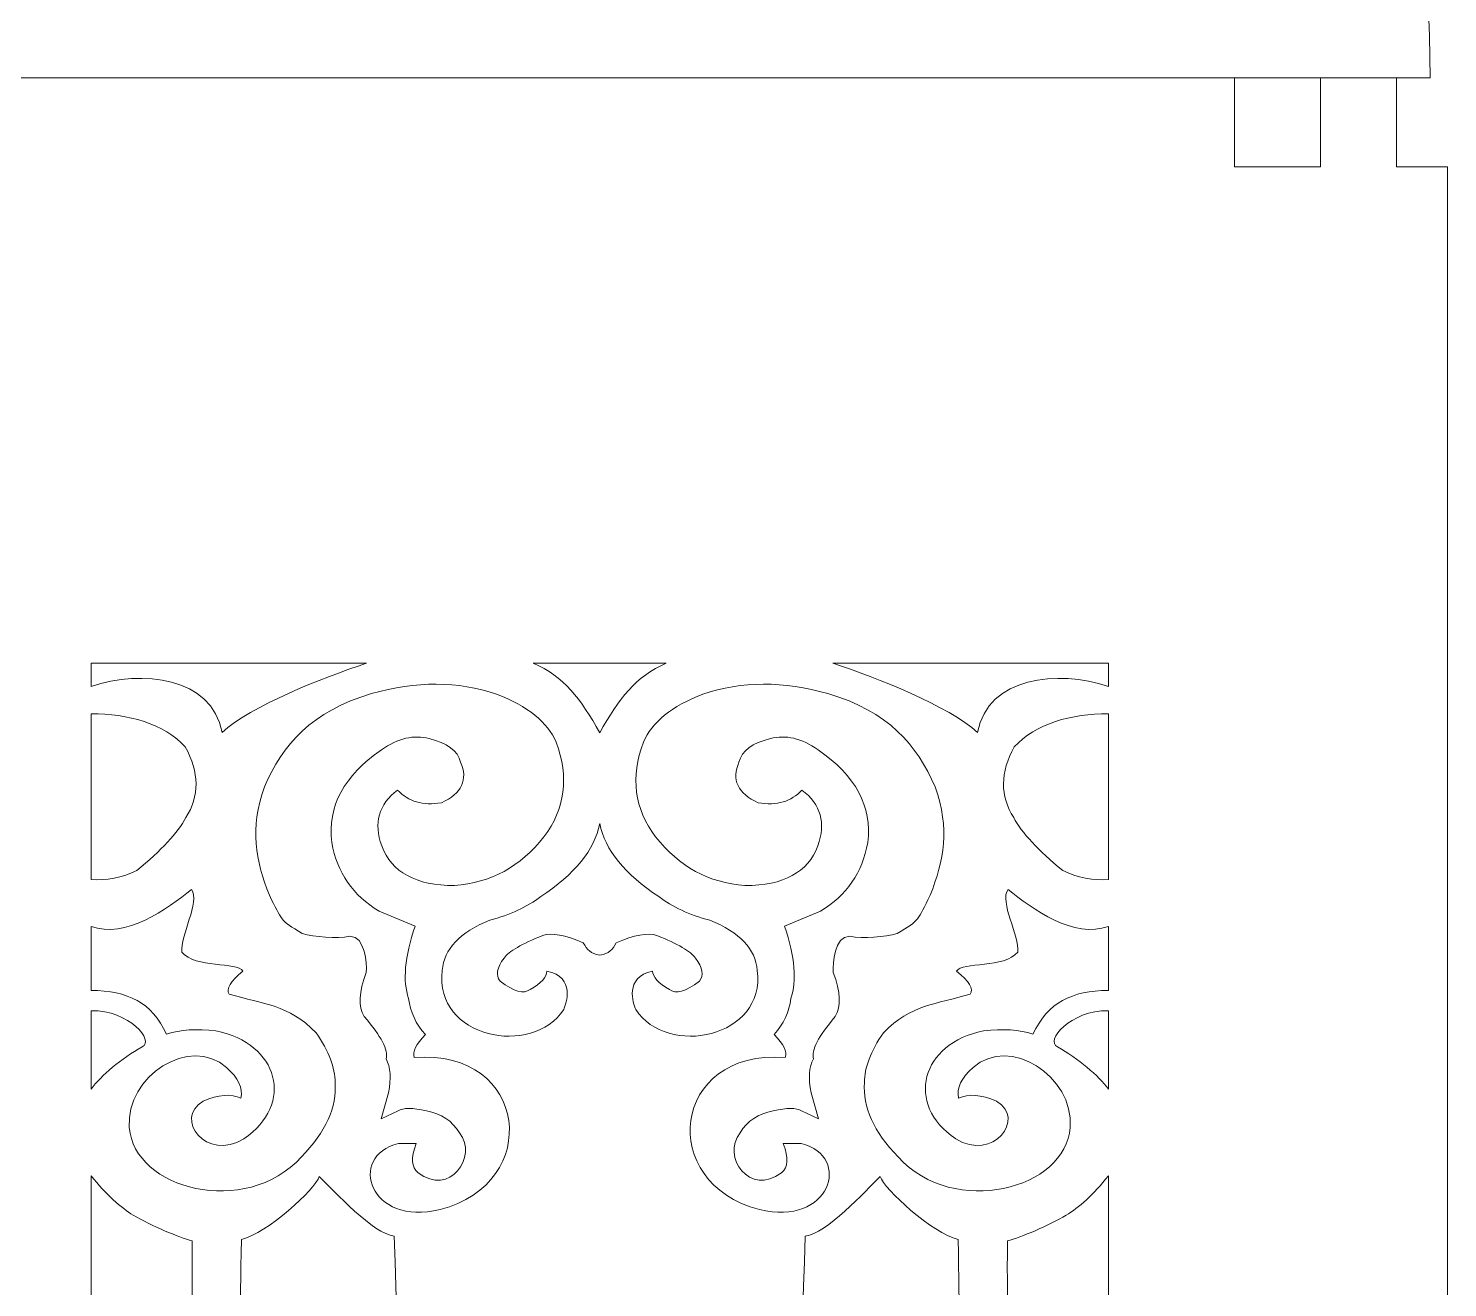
# Model space of a CAD drawing. Header units: centimetres. Extents: x -57 to 60, y -43 to 40.
# Drawn here: x 30.64 to 45.28, y -12.19 to 0.81 of the extents above; entities that cross this region are included whole.
import ezdxf

# ---------------------------------------------------------------- set-up
doc = ezdxf.new("R2010")
doc.units = ezdxf.units.CM
doc.header["$MEASUREMENT"] = 0
doc.layers.add('layer 1', color=7, linetype='Continuous')

msp = doc.modelspace()

# ---------------------------------------------------------------- linework, layer by layer
at = {"layer": 'layer 1', "color": 250, "lineweight": 9}
for points, knots in [([(11.30222, 0.30258), (11.32815, 9.61722), (18.88643, 17.59465), (28.20109, 17.59465), (28.20109, 17.59465), (37.51576, 17.59465), (45.07404, 9.61722), (45.09997, 0.30258)], [0, 0, 0, 0, 0.33333333, 0.33333333, 0.33333333, 0.33333333, 1, 1, 1, 1]), ([(45.28032, -0.61525), (45.28032, -0.61525), (45.28032, -40.34897), (45.28032, -40.34897), (45.28032, -40.34897), (45.28032, -40.34897), (44.75211, -40.34897), (44.75211, -40.34897), (44.75211, -40.34897), (44.75211, -40.34897), (44.75211, -40.81963), (44.75211, -40.81963), (44.75211, -40.81963), (44.75211, -40.81963), (43.96716, -40.81963), (43.96716, -40.81963), (43.96716, -40.81963), (43.96716, -40.81963), (43.96716, -40.34897), (43.96716, -40.34897), (43.96716, -40.34897), (43.96716, -40.34897), (42.82532, -40.34897), (42.82532, -40.34897), (42.82532, -40.34897), (42.82532, -40.34897), (42.82532, -41.2901), (42.82532, -41.2901), (42.82532, -41.2901), (42.82532, -41.2901), (44.50389, -41.29158), (44.50389, -41.29158), (44.50389, -41.29158), (44.69776, -41.29186), (44.86098, -41.39191), (44.86098, -41.60379), (44.86098, -41.60379), (44.86098, -41.83574), (44.67837, -41.91753), (44.47721, -41.91753), (44.47721, -41.91753), (44.47721, -41.91753), (38.23844, -41.91357), (38.23844, -41.91357), (38.23844, -41.91357), (38.23844, -41.91357), (28.45853, -41.91538), (28.45853, -41.91538), (28.45853, -41.91538), (28.45853, -41.91538), (28.45993, -27.86528), (28.45993, -27.86528), (28.45993, -27.86528), (28.45993, -27.86528), (28.46242, 0.30258), (28.46242, 0.30258), (28.46242, 0.30258), (28.46242, 0.30258), (43.08067, 0.3026), (43.08067, 0.3026), (43.08067, 0.3026), (43.08067, 0.3026), (43.08067, -0.61525), (43.08067, -0.61525), (43.08067, -0.61525), (43.08067, -0.61525), (43.96724, -0.61525), (43.96724, -0.61525), (43.96724, -0.61525), (43.96724, -0.61525), (43.9673, 0.30213), (43.9673, 0.30213), (43.9673, 0.30213), (43.9673, 0.30213), (44.75196, 0.30215), (44.75196, 0.30215), (44.75196, 0.30215), (44.75196, 0.30215), (44.75202, -0.61525), (44.75202, -0.61525), (44.75202, -0.61525), (44.75202, -0.61525), (45.28032, -0.61525), (45.28032, -0.61525)], [0, 0, 0, 0, 0.04545455, 0.04545455, 0.04545455, 0.04545455, 0.09090909, 0.09090909, 0.09090909, 0.09090909, 0.13636364, 0.13636364, 0.13636364, 0.13636364, 0.18181818, 0.18181818, 0.18181818, 0.18181818, 0.22727273, 0.22727273, 0.22727273, 0.22727273, 0.27272727, 0.27272727, 0.27272727, 0.27272727, 0.31818182, 0.31818182, 0.31818182, 0.31818182, 0.36363636, 0.36363636, 0.36363636, 0.36363636, 0.40909091, 0.40909091, 0.40909091, 0.40909091, 0.45454545, 0.45454545, 0.45454545, 0.45454545, 0.5, 0.5, 0.5, 0.5, 0.54545455, 0.54545455, 0.54545455, 0.54545455, 0.59090909, 0.59090909, 0.59090909, 0.59090909, 0.63636364, 0.63636364, 0.63636364, 0.63636364, 0.68181818, 0.68181818, 0.68181818, 0.68181818, 0.72727273, 0.72727273, 0.72727273, 0.72727273, 0.77272727, 0.77272727, 0.77272727, 0.77272727, 0.81818182, 0.81818182, 0.81818182, 0.81818182, 0.86363636, 0.86363636, 0.86363636, 0.86363636, 0.90909091, 0.90909091, 0.90909091, 0.90909091, 1, 1, 1, 1]), ([(31.2832, -5.73924), (31.2832, -5.73924), (34.12592, -5.73924), (34.12592, -5.73924), (34.12592, -5.73924), (33.66987, -5.89146), (32.92686, -6.18349), (32.63362, -6.45578), (32.63362, -6.45578), (32.52397, -5.87692), (31.80716, -5.80703), (31.2832, -5.97976), (31.2832, -5.97976), (31.2832, -5.97976), (31.2832, -5.73924), (31.2832, -5.73924)], [0, 0, 0, 0, 0.2, 0.2, 0.2, 0.2, 0.4, 0.4, 0.4, 0.4, 0.6, 0.6, 0.6, 0.6, 1, 1, 1, 1]), ([(35.84555, -5.73924), (35.84555, -5.73924), (37.21741, -5.73924), (37.21741, -5.73924), (37.21741, -5.73924), (36.90624, -5.87528), (36.72652, -6.10826), (36.53148, -6.45972), (36.53148, -6.45972), (36.33644, -6.10826), (36.15673, -5.87528), (35.84555, -5.73924)], [0, 0, 0, 0, 0.25, 0.25, 0.25, 0.25, 0.5, 0.5, 0.5, 0.5, 1, 1, 1, 1]), ([(38.93704, -5.73924), (38.93704, -5.73924), (41.77976, -5.73924), (41.77976, -5.73924), (41.77976, -5.73924), (41.77976, -5.73924), (41.77976, -5.97976), (41.77976, -5.97976), (41.77976, -5.97976), (41.2558, -5.80703), (40.53899, -5.87692), (40.42934, -6.45578), (40.42934, -6.45578), (40.1361, -6.18349), (39.39309, -5.89146), (38.93704, -5.73924)], [0, 0, 0, 0, 0.2, 0.2, 0.2, 0.2, 0.4, 0.4, 0.4, 0.4, 0.6, 0.6, 0.6, 0.6, 1, 1, 1, 1]), ([(34.88303, -11.38002), (34.15925, -11.56264), (33.91689, -10.83636), (34.45466, -10.69751), (34.45466, -10.69751), (34.45466, -10.69751), (34.63776, -10.6996), (34.63776, -10.6996), (34.63776, -10.6996), (34.58047, -10.84738), (34.58698, -10.94774), (34.65727, -11.00067), (34.65727, -11.00067), (34.98095, -11.25025), (35.27845, -10.83753), (35.08436, -10.588), (35.08436, -10.588), (35.00839, -10.46503), (34.89458, -10.39013), (34.74292, -10.36328), (34.74292, -10.36328), (34.59941, -10.32908), (34.50181, -10.32852), (34.45013, -10.36162), (34.45013, -10.36162), (34.45013, -10.36162), (34.275, -10.44295), (34.275, -10.44295), (34.275, -10.44295), (34.275, -10.44295), (34.35021, -10.17629), (34.35021, -10.17629), (34.35021, -10.17629), (34.38167, -10.02772), (34.37357, -9.91068), (34.32592, -9.82517), (34.32592, -9.82517), (34.35167, -9.73723), (34.27688, -9.59192), (34.10156, -9.38925), (34.10156, -9.38925), (34.03869, -9.28589), (34.04558, -9.13401), (34.12221, -8.93366), (34.12221, -8.93366), (34.12898, -8.83848), (34.1102, -8.56234), (33.95368, -8.55748), (33.95368, -8.55748), (33.81481, -8.5917), (33.58555, -8.56592), (33.46215, -8.53037), (33.46215, -8.53037), (33.22669, -8.39211), (33.25355, -8.3949), (33.1221, -8.13673), (33.1221, -8.13673), (32.97944, -7.77026), (32.91644, -7.45317), (33.07045, -7.01799), (33.07045, -7.01799), (33.26027, -6.58086), (33.55446, -6.23727), (34.17737, -6.05419), (34.17737, -6.05419), (34.63561, -5.92253), (35.06556, -5.92437), (35.46725, -6.05973), (35.46725, -6.05973), (35.78978, -6.18454), (35.99453, -6.35022), (36.08149, -6.55675), (36.08149, -6.55675), (36.21632, -6.9168), (36.17417, -7.24244), (35.955, -7.53367), (35.955, -7.53367), (35.71414, -7.8401), (35.40698, -8.00771), (35.03355, -8.03652), (35.03355, -8.03652), (34.63418, -8.03592), (34.38341, -7.89916), (34.28126, -7.62625), (34.28126, -7.62625), (34.19514, -7.3907), (34.25001, -7.19856), (34.44586, -7.04979), (34.44586, -7.04979), (34.55448, -7.16907), (34.70498, -7.21301), (34.89733, -7.1816), (34.89733, -7.1816), (35.10847, -7.08399), (35.17443, -6.94417), (35.09517, -6.76219), (35.09517, -6.76219), (35.06592, -6.64366), (34.95763, -6.56269), (34.7703, -6.5193), (34.7703, -6.5193), (34.61474, -6.47647), (34.45075, -6.51486), (34.27832, -6.63453), (34.27832, -6.63453), (33.89041, -6.90133), (33.71959, -7.22051), (33.76592, -7.59206), (33.76592, -7.59206), (33.82149, -7.90205), (33.9842, -8.13836), (34.25403, -8.30098), (34.25403, -8.30098), (34.25403, -8.30098), (34.62542, -8.45605), (34.62542, -8.45605), (34.62542, -8.45605), (34.51786, -8.77394), (34.49578, -9.02231), (34.55916, -9.20114), (34.55916, -9.20114), (34.57573, -9.34062), (34.63328, -9.46488), (34.7318, -9.57396), (34.7318, -9.57396), (34.63397, -9.67446), (34.59574, -9.75321), (34.61712, -9.81017), (34.61712, -9.81017), (35.79969, -9.72403), (35.94544, -11.11193), (34.88303, -11.38002)], [0, 0, 0, 0, 0.02941176, 0.02941176, 0.02941176, 0.02941176, 0.05882353, 0.05882353, 0.05882353, 0.05882353, 0.08823529, 0.08823529, 0.08823529, 0.08823529, 0.11764706, 0.11764706, 0.11764706, 0.11764706, 0.14705882, 0.14705882, 0.14705882, 0.14705882, 0.17647059, 0.17647059, 0.17647059, 0.17647059, 0.20588235, 0.20588235, 0.20588235, 0.20588235, 0.23529412, 0.23529412, 0.23529412, 0.23529412, 0.26470588, 0.26470588, 0.26470588, 0.26470588, 0.29411765, 0.29411765, 0.29411765, 0.29411765, 0.32352941, 0.32352941, 0.32352941, 0.32352941, 0.35294118, 0.35294118, 0.35294118, 0.35294118, 0.38235294, 0.38235294, 0.38235294, 0.38235294, 0.41176471, 0.41176471, 0.41176471, 0.41176471, 0.44117647, 0.44117647, 0.44117647, 0.44117647, 0.47058824, 0.47058824, 0.47058824, 0.47058824, 0.5, 0.5, 0.5, 0.5, 0.52941176, 0.52941176, 0.52941176, 0.52941176, 0.55882353, 0.55882353, 0.55882353, 0.55882353, 0.58823529, 0.58823529, 0.58823529, 0.58823529, 0.61764706, 0.61764706, 0.61764706, 0.61764706, 0.64705882, 0.64705882, 0.64705882, 0.64705882, 0.67647059, 0.67647059, 0.67647059, 0.67647059, 0.70588235, 0.70588235, 0.70588235, 0.70588235, 0.73529412, 0.73529412, 0.73529412, 0.73529412, 0.76470588, 0.76470588, 0.76470588, 0.76470588, 0.79411765, 0.79411765, 0.79411765, 0.79411765, 0.82352941, 0.82352941, 0.82352941, 0.82352941, 0.85294118, 0.85294118, 0.85294118, 0.85294118, 0.88235294, 0.88235294, 0.88235294, 0.88235294, 0.91176471, 0.91176471, 0.91176471, 0.91176471, 0.94117647, 0.94117647, 0.94117647, 0.94117647, 1, 1, 1, 1]), ([(38.17993, -11.38002), (38.90371, -11.56264), (39.14607, -10.83636), (38.6083, -10.69751), (38.6083, -10.69751), (38.6083, -10.69751), (38.42521, -10.6996), (38.42521, -10.6996), (38.42521, -10.6996), (38.48249, -10.84738), (38.47598, -10.94774), (38.40569, -11.00067), (38.40569, -11.00067), (38.08201, -11.25025), (37.78451, -10.83753), (37.9786, -10.588), (37.9786, -10.588), (38.05457, -10.46503), (38.16838, -10.39013), (38.32004, -10.36328), (38.32004, -10.36328), (38.46355, -10.32908), (38.56115, -10.32852), (38.61283, -10.36162), (38.61283, -10.36162), (38.61283, -10.36162), (38.78796, -10.44295), (38.78796, -10.44295), (38.78796, -10.44295), (38.78796, -10.44295), (38.71276, -10.17629), (38.71276, -10.17629), (38.71276, -10.17629), (38.6813, -10.02772), (38.6894, -9.91068), (38.73704, -9.82517), (38.73704, -9.82517), (38.71129, -9.73723), (38.78609, -9.59192), (38.9614, -9.38925), (38.9614, -9.38925), (39.02427, -9.28589), (39.01738, -9.13401), (38.94075, -8.93366), (38.94075, -8.93366), (38.93398, -8.83848), (38.95276, -8.56234), (39.10928, -8.55748), (39.10928, -8.55748), (39.24815, -8.5917), (39.47741, -8.56592), (39.60081, -8.53037), (39.60081, -8.53037), (39.83628, -8.39211), (39.80942, -8.3949), (39.94087, -8.13673), (39.94087, -8.13673), (40.08352, -7.77026), (40.14653, -7.45317), (39.99251, -7.01799), (39.99251, -7.01799), (39.80269, -6.58086), (39.5085, -6.23727), (38.88559, -6.05419), (38.88559, -6.05419), (38.42735, -5.92253), (37.9974, -5.92437), (37.59571, -6.05973), (37.59571, -6.05973), (37.27318, -6.18454), (37.06843, -6.35022), (36.98147, -6.55675), (36.98147, -6.55675), (36.84665, -6.9168), (36.8888, -7.24244), (37.10796, -7.53367), (37.10796, -7.53367), (37.34883, -7.8401), (37.65598, -8.00771), (38.02941, -8.03652), (38.02941, -8.03652), (38.42878, -8.03592), (38.67956, -7.89916), (38.7817, -7.62625), (38.7817, -7.62625), (38.86782, -7.3907), (38.81296, -7.19856), (38.61711, -7.04979), (38.61711, -7.04979), (38.50848, -7.16907), (38.35798, -7.21301), (38.16563, -7.1816), (38.16563, -7.1816), (37.95449, -7.08399), (37.88854, -6.94417), (37.9678, -6.76219), (37.9678, -6.76219), (37.99705, -6.64366), (38.10534, -6.56269), (38.29267, -6.5193), (38.29267, -6.5193), (38.44822, -6.47647), (38.61221, -6.51486), (38.78464, -6.63453), (38.78464, -6.63453), (39.17256, -6.90133), (39.34337, -7.22051), (39.29704, -7.59206), (39.29704, -7.59206), (39.24147, -7.90205), (39.07876, -8.13836), (38.80893, -8.30098), (38.80893, -8.30098), (38.80893, -8.30098), (38.43754, -8.45605), (38.43754, -8.45605), (38.43754, -8.45605), (38.5451, -8.77394), (38.56718, -9.02231), (38.50381, -9.20114), (38.50381, -9.20114), (38.48723, -9.34062), (38.42968, -9.46488), (38.33116, -9.57396), (38.33116, -9.57396), (38.42899, -9.67446), (38.46722, -9.75321), (38.44584, -9.81017), (38.44584, -9.81017), (37.26327, -9.72403), (37.11752, -11.11193), (38.17993, -11.38002)], [0, 0, 0, 0, 0.02941176, 0.02941176, 0.02941176, 0.02941176, 0.05882353, 0.05882353, 0.05882353, 0.05882353, 0.08823529, 0.08823529, 0.08823529, 0.08823529, 0.11764706, 0.11764706, 0.11764706, 0.11764706, 0.14705882, 0.14705882, 0.14705882, 0.14705882, 0.17647059, 0.17647059, 0.17647059, 0.17647059, 0.20588235, 0.20588235, 0.20588235, 0.20588235, 0.23529412, 0.23529412, 0.23529412, 0.23529412, 0.26470588, 0.26470588, 0.26470588, 0.26470588, 0.29411765, 0.29411765, 0.29411765, 0.29411765, 0.32352941, 0.32352941, 0.32352941, 0.32352941, 0.35294118, 0.35294118, 0.35294118, 0.35294118, 0.38235294, 0.38235294, 0.38235294, 0.38235294, 0.41176471, 0.41176471, 0.41176471, 0.41176471, 0.44117647, 0.44117647, 0.44117647, 0.44117647, 0.47058824, 0.47058824, 0.47058824, 0.47058824, 0.5, 0.5, 0.5, 0.5, 0.52941176, 0.52941176, 0.52941176, 0.52941176, 0.55882353, 0.55882353, 0.55882353, 0.55882353, 0.58823529, 0.58823529, 0.58823529, 0.58823529, 0.61764706, 0.61764706, 0.61764706, 0.61764706, 0.64705882, 0.64705882, 0.64705882, 0.64705882, 0.67647059, 0.67647059, 0.67647059, 0.67647059, 0.70588235, 0.70588235, 0.70588235, 0.70588235, 0.73529412, 0.73529412, 0.73529412, 0.73529412, 0.76470588, 0.76470588, 0.76470588, 0.76470588, 0.79411765, 0.79411765, 0.79411765, 0.79411765, 0.82352941, 0.82352941, 0.82352941, 0.82352941, 0.85294118, 0.85294118, 0.85294118, 0.85294118, 0.88235294, 0.88235294, 0.88235294, 0.88235294, 0.91176471, 0.91176471, 0.91176471, 0.91176471, 0.94117647, 0.94117647, 0.94117647, 0.94117647, 1, 1, 1, 1]), ([(31.2832, -7.97402), (31.2832, -7.97402), (31.2832, -6.26408), (31.2832, -6.26408), (31.2832, -6.26408), (31.6635, -6.25749), (32.03651, -6.36742), (32.25453, -6.60395), (32.25453, -6.60395), (32.40034, -6.86791), (32.40219, -7.11158), (32.26007, -7.33487), (32.26007, -7.33487), (32.17652, -7.49147), (32.00789, -7.67316), (31.75414, -7.87993), (31.75414, -7.87993), (31.60867, -7.95427), (31.43096, -7.9846), (31.2832, -7.97402)], [0, 0, 0, 0, 0.16666667, 0.16666667, 0.16666667, 0.16666667, 0.33333333, 0.33333333, 0.33333333, 0.33333333, 0.5, 0.5, 0.5, 0.5, 0.66666667, 0.66666667, 0.66666667, 0.66666667, 1, 1, 1, 1]), ([(41.77976, -6.26408), (41.77976, -6.26408), (41.77976, -7.97402), (41.77976, -7.97402), (41.77976, -7.97402), (41.632, -7.9846), (41.45429, -7.95427), (41.30882, -7.87993), (41.30882, -7.87993), (41.05507, -7.67316), (40.88644, -7.49147), (40.80289, -7.33487), (40.80289, -7.33487), (40.66077, -7.11158), (40.66262, -6.86791), (40.80843, -6.60395), (40.80843, -6.60395), (41.02645, -6.36742), (41.39946, -6.25749), (41.77976, -6.26408)], [0, 0, 0, 0, 0.16666667, 0.16666667, 0.16666667, 0.16666667, 0.33333333, 0.33333333, 0.33333333, 0.33333333, 0.5, 0.5, 0.5, 0.5, 0.66666667, 0.66666667, 0.66666667, 0.66666667, 1, 1, 1, 1]), ([(36.53148, -8.7542), (36.62915, -8.73751), (36.66051, -8.69964), (36.70211, -8.6275), (36.70211, -8.6275), (36.88729, -8.54486), (37.02686, -8.51965), (37.12079, -8.55189), (37.12079, -8.55189), (37.33629, -8.63769), (37.46908, -8.71563), (37.51918, -8.7857), (37.51918, -8.7857), (37.59371, -8.88285), (37.60746, -8.96242), (37.56046, -9.02439), (37.56046, -9.02439), (37.41732, -9.13176), (37.31405, -9.15987), (37.25068, -9.10876), (37.25068, -9.10876), (37.13511, -9.04574), (37.07714, -8.98224), (37.07679, -8.91825), (37.07679, -8.91825), (36.77991, -8.98678), (36.87742, -9.25475), (36.90314, -9.31406), (36.90314, -9.31406), (37.22463, -9.81692), (38.24797, -9.607), (38.15634, -8.91262), (38.15634, -8.91262), (38.14033, -8.69158), (37.97696, -8.51871), (37.66619, -8.39402), (37.66619, -8.39402), (37.45642, -8.33849), (37.28128, -8.25715), (37.14077, -8.14999), (37.14077, -8.14999), (36.79103, -7.92026), (36.58525, -7.66848), (36.53148, -7.39559), (36.53148, -7.39559), (36.47771, -7.66848), (36.27193, -7.92026), (35.92219, -8.14999), (35.92219, -8.14999), (35.78168, -8.25715), (35.60654, -8.33849), (35.39677, -8.39402), (35.39677, -8.39402), (35.08601, -8.51871), (34.92263, -8.69158), (34.90662, -8.91262), (34.90662, -8.91262), (34.81499, -9.607), (35.83833, -9.81692), (36.15982, -9.31406), (36.15982, -9.31406), (36.18555, -9.25475), (36.28305, -8.98678), (35.98617, -8.91825), (35.98617, -8.91825), (35.98582, -8.98224), (35.92785, -9.04574), (35.81228, -9.10876), (35.81228, -9.10876), (35.74891, -9.15987), (35.64564, -9.13176), (35.5025, -9.02439), (35.5025, -9.02439), (35.4555, -8.96242), (35.46925, -8.88285), (35.54378, -8.7857), (35.54378, -8.7857), (35.59388, -8.71563), (35.72667, -8.63769), (35.94217, -8.55189), (35.94217, -8.55189), (36.0361, -8.51965), (36.17567, -8.54486), (36.36086, -8.6275), (36.36086, -8.6275), (36.40245, -8.69964), (36.43381, -8.73751), (36.53148, -8.7542)], [0, 0, 0, 0, 0.04347826, 0.04347826, 0.04347826, 0.04347826, 0.08695652, 0.08695652, 0.08695652, 0.08695652, 0.13043478, 0.13043478, 0.13043478, 0.13043478, 0.17391304, 0.17391304, 0.17391304, 0.17391304, 0.2173913, 0.2173913, 0.2173913, 0.2173913, 0.26086957, 0.26086957, 0.26086957, 0.26086957, 0.30434783, 0.30434783, 0.30434783, 0.30434783, 0.34782609, 0.34782609, 0.34782609, 0.34782609, 0.39130435, 0.39130435, 0.39130435, 0.39130435, 0.43478261, 0.43478261, 0.43478261, 0.43478261, 0.47826087, 0.47826087, 0.47826087, 0.47826087, 0.52173913, 0.52173913, 0.52173913, 0.52173913, 0.56521739, 0.56521739, 0.56521739, 0.56521739, 0.60869565, 0.60869565, 0.60869565, 0.60869565, 0.65217391, 0.65217391, 0.65217391, 0.65217391, 0.69565217, 0.69565217, 0.69565217, 0.69565217, 0.73913043, 0.73913043, 0.73913043, 0.73913043, 0.7826087, 0.7826087, 0.7826087, 0.7826087, 0.82608696, 0.82608696, 0.82608696, 0.82608696, 0.86956522, 0.86956522, 0.86956522, 0.86956522, 0.91304348, 0.91304348, 0.91304348, 0.91304348, 1, 1, 1, 1]), ([(31.2832, -9.11788), (31.2832, -9.11788), (31.2832, -8.45792), (31.2832, -8.45792), (31.2832, -8.45792), (31.63194, -8.58918), (32.07128, -8.27996), (32.31858, -8.0751), (32.31858, -8.0751), (32.4118, -8.20284), (32.19855, -8.55685), (32.21859, -8.72265), (32.21859, -8.72265), (32.35516, -8.89447), (32.78985, -8.82009), (32.84968, -8.91831), (32.84968, -8.91831), (32.7197, -9.02416), (32.67239, -9.10362), (32.70778, -9.15671), (32.70778, -9.15671), (33.06218, -9.26533), (33.31576, -9.25981), (33.60527, -9.55527), (33.60527, -9.55527), (33.73596, -9.74655), (33.80104, -9.91786), (33.80049, -10.06917), (33.80049, -10.06917), (33.82017, -10.32225), (33.70429, -10.57815), (33.45292, -10.83693), (33.45292, -10.83693), (32.87234, -11.4763), (31.72209, -11.16857), (31.67667, -10.53369), (31.67667, -10.53369), (31.63849, -10.00033), (32.3062, -9.57855), (32.67941, -9.91558), (32.67941, -9.91558), (32.80101, -10.02095), (32.85065, -10.12623), (32.82837, -10.23143), (32.82837, -10.23143), (32.72804, -10.1826), (32.59797, -10.19307), (32.43815, -10.26282), (32.43815, -10.26282), (32.1277, -10.43776), (32.47324, -10.8946), (32.85895, -10.64928), (32.85895, -10.64928), (33.3863, -10.29731), (33.21839, -9.65975), (32.57029, -9.53764), (32.57029, -9.53764), (32.37274, -9.5117), (32.20309, -9.52254), (32.0613, -9.57018), (32.0613, -9.57018), (31.90661, -9.23623), (31.66172, -9.12575), (31.2832, -9.11788)], [0, 0, 0, 0, 0.05882353, 0.05882353, 0.05882353, 0.05882353, 0.11764706, 0.11764706, 0.11764706, 0.11764706, 0.17647059, 0.17647059, 0.17647059, 0.17647059, 0.23529412, 0.23529412, 0.23529412, 0.23529412, 0.29411765, 0.29411765, 0.29411765, 0.29411765, 0.35294118, 0.35294118, 0.35294118, 0.35294118, 0.41176471, 0.41176471, 0.41176471, 0.41176471, 0.47058824, 0.47058824, 0.47058824, 0.47058824, 0.52941176, 0.52941176, 0.52941176, 0.52941176, 0.58823529, 0.58823529, 0.58823529, 0.58823529, 0.64705882, 0.64705882, 0.64705882, 0.64705882, 0.70588235, 0.70588235, 0.70588235, 0.70588235, 0.76470588, 0.76470588, 0.76470588, 0.76470588, 0.82352941, 0.82352941, 0.82352941, 0.82352941, 0.88235294, 0.88235294, 0.88235294, 0.88235294, 1, 1, 1, 1]), ([(41.77976, -8.45792), (41.77976, -8.45792), (41.77976, -9.11788), (41.77976, -9.11788), (41.77976, -9.11788), (41.40124, -9.12575), (41.15635, -9.23623), (41.00166, -9.57018), (41.00166, -9.57018), (40.85987, -9.52254), (40.69022, -9.5117), (40.49267, -9.53764), (40.49267, -9.53764), (39.84458, -9.65975), (39.67666, -10.29731), (40.20401, -10.64928), (40.20401, -10.64928), (40.58972, -10.8946), (40.93526, -10.43776), (40.62481, -10.26282), (40.62481, -10.26282), (40.46499, -10.19307), (40.33492, -10.1826), (40.23459, -10.23143), (40.23459, -10.23143), (40.21231, -10.12623), (40.26195, -10.02095), (40.38355, -9.91558), (40.38355, -9.91558), (40.75677, -9.57855), (41.42447, -10.00033), (41.38629, -10.53369), (41.38629, -10.53369), (41.34087, -11.16857), (40.19063, -11.4763), (39.61004, -10.83693), (39.61004, -10.83693), (39.35867, -10.57815), (39.24279, -10.32225), (39.26247, -10.06917), (39.26247, -10.06917), (39.26192, -9.91786), (39.327, -9.74655), (39.4577, -9.55527), (39.4577, -9.55527), (39.74721, -9.25981), (40.00078, -9.26533), (40.35518, -9.15671), (40.35518, -9.15671), (40.39057, -9.10362), (40.34327, -9.02416), (40.21328, -8.91831), (40.21328, -8.91831), (40.27311, -8.82009), (40.7078, -8.89447), (40.84437, -8.72265), (40.84437, -8.72265), (40.86442, -8.55685), (40.65116, -8.20284), (40.74438, -8.0751), (40.74438, -8.0751), (40.99168, -8.27996), (41.43102, -8.58918), (41.77976, -8.45792)], [0, 0, 0, 0, 0.05882353, 0.05882353, 0.05882353, 0.05882353, 0.11764706, 0.11764706, 0.11764706, 0.11764706, 0.17647059, 0.17647059, 0.17647059, 0.17647059, 0.23529412, 0.23529412, 0.23529412, 0.23529412, 0.29411765, 0.29411765, 0.29411765, 0.29411765, 0.35294118, 0.35294118, 0.35294118, 0.35294118, 0.41176471, 0.41176471, 0.41176471, 0.41176471, 0.47058824, 0.47058824, 0.47058824, 0.47058824, 0.52941176, 0.52941176, 0.52941176, 0.52941176, 0.58823529, 0.58823529, 0.58823529, 0.58823529, 0.64705882, 0.64705882, 0.64705882, 0.64705882, 0.70588235, 0.70588235, 0.70588235, 0.70588235, 0.76470588, 0.76470588, 0.76470588, 0.76470588, 0.82352941, 0.82352941, 0.82352941, 0.82352941, 0.88235294, 0.88235294, 0.88235294, 0.88235294, 1, 1, 1, 1]), ([(31.2832, -10.13682), (31.2832, -10.13682), (31.2832, -9.32791), (31.2832, -9.32791), (31.2832, -9.32791), (31.67422, -9.32186), (31.94342, -9.6434), (31.80845, -9.6998), (31.80845, -9.6998), (31.59565, -9.82395), (31.38409, -9.99686), (31.2832, -10.13682)], [0, 0, 0, 0, 0.25, 0.25, 0.25, 0.25, 0.5, 0.5, 0.5, 0.5, 1, 1, 1, 1]), ([(41.77976, -9.32791), (41.77976, -9.32791), (41.77976, -10.13682), (41.77976, -10.13682), (41.77976, -10.13682), (41.67887, -9.99686), (41.46731, -9.82395), (41.25451, -9.6998), (41.25451, -9.6998), (41.11954, -9.6434), (41.38874, -9.32186), (41.77976, -9.32791)], [0, 0, 0, 0, 0.25, 0.25, 0.25, 0.25, 0.5, 0.5, 0.5, 0.5, 1, 1, 1, 1]), ([(31.2832, -20.41032), (31.2832, -20.41032), (31.2832, -11.03386), (31.2832, -11.03386), (31.2832, -11.03386), (31.43518, -11.22485), (31.59277, -11.36597), (31.7179, -11.43883), (31.7179, -11.43883), (31.90635, -11.55226), (32.18446, -11.66567), (32.32476, -11.70421), (32.32476, -11.70421), (32.33181, -12.48266), (32.30725, -12.88865), (32.30725, -12.88865), (32.30725, -12.88865), (32.30725, -12.88865), (31.87209, -13.1325), (31.87209, -13.1325), (31.87209, -13.1325), (31.87209, -13.1325), (32.30801, -13.37871), (32.30801, -13.37871), (32.30801, -13.37871), (32.30801, -13.37871), (32.3181, -14.2056), (32.3181, -14.2056), (32.3181, -14.2056), (32.3181, -14.2056), (32.31795, -17.06929), (32.31795, -17.06929), (32.31795, -17.06929), (32.32309, -17.68396), (32.30463, -17.94311), (32.30463, -17.94311), (32.30463, -17.94311), (32.30463, -17.94311), (31.86231, -18.19165), (31.86231, -18.19165), (31.86231, -18.19165), (31.86231, -18.19165), (32.29939, -18.44173), (32.29939, -18.44173), (32.29939, -18.44173), (32.31108, -18.87685), (32.30494, -19.31533), (32.3067, -19.75068), (32.3067, -19.75068), (31.9541, -20.00814), (31.63494, -19.98095), (31.2832, -20.41032)], [0, 0, 0, 0, 0.07142857, 0.07142857, 0.07142857, 0.07142857, 0.14285714, 0.14285714, 0.14285714, 0.14285714, 0.21428571, 0.21428571, 0.21428571, 0.21428571, 0.28571429, 0.28571429, 0.28571429, 0.28571429, 0.35714286, 0.35714286, 0.35714286, 0.35714286, 0.42857143, 0.42857143, 0.42857143, 0.42857143, 0.5, 0.5, 0.5, 0.5, 0.57142857, 0.57142857, 0.57142857, 0.57142857, 0.64285714, 0.64285714, 0.64285714, 0.64285714, 0.71428571, 0.71428571, 0.71428571, 0.71428571, 0.78571429, 0.78571429, 0.78571429, 0.78571429, 0.85714286, 0.85714286, 0.85714286, 0.85714286, 1, 1, 1, 1]), ([(33.70673, -20.0616), (33.70673, -20.0616), (32.82687, -19.75035), (32.82687, -19.75035), (32.82687, -19.75035), (32.82687, -19.75035), (32.82142, -18.44121), (32.82142, -18.44121), (32.82142, -18.44121), (32.82142, -18.44121), (33.26177, -18.19025), (33.26177, -18.19025), (33.26177, -18.19025), (33.26177, -18.19025), (32.82412, -17.93576), (32.82412, -17.93576), (32.82412, -17.93576), (32.82412, -17.93576), (32.83166, -17.05956), (32.83166, -17.05956), (32.83166, -17.05956), (32.83166, -17.05956), (32.81654, -13.38151), (32.81654, -13.38151), (32.81654, -13.38151), (32.81654, -13.38151), (33.25561, -13.12857), (33.25561, -13.12857), (33.25561, -13.12857), (33.25561, -13.12857), (32.81811, -12.87695), (32.81811, -12.87695), (32.81811, -12.87695), (32.81811, -12.87695), (32.82071, -12.45907), (32.83289, -11.69028), (32.83289, -11.69028), (33.09898, -11.62735), (33.59831, -11.16846), (33.637, -11.03876), (33.637, -11.03876), (33.78937, -11.1915), (34.19916, -11.63576), (34.4107, -11.65552), (34.4107, -11.65552), (34.46822, -13.12482), (34.44088, -13.82598), (34.44088, -13.82598), (34.44088, -13.82598), (34.44088, -13.82598), (34.01671, -14.0763), (34.01671, -14.0763), (34.01671, -14.0763), (34.01671, -14.0763), (34.43526, -14.32888), (34.43526, -14.32888), (34.43526, -14.32888), (34.43526, -14.32888), (34.44425, -14.99171), (34.44425, -14.99171), (34.44425, -14.99171), (34.44749, -15.98624), (34.43157, -16.35786), (34.43157, -16.35786), (34.43157, -16.35786), (34.43157, -16.35786), (34.01664, -16.60617), (34.01664, -16.60617), (34.01664, -16.60617), (34.01664, -16.60617), (34.43196, -16.87522), (34.43196, -16.87522), (34.43196, -16.87522), (34.43196, -16.87522), (34.43715, -19.30605), (34.43715, -19.30605), (34.43715, -19.30605), (33.96426, -19.44396), (33.76517, -19.6972), (33.70673, -20.0616)], [0, 0, 0, 0, 0.04761905, 0.04761905, 0.04761905, 0.04761905, 0.0952381, 0.0952381, 0.0952381, 0.0952381, 0.14285714, 0.14285714, 0.14285714, 0.14285714, 0.19047619, 0.19047619, 0.19047619, 0.19047619, 0.23809524, 0.23809524, 0.23809524, 0.23809524, 0.28571429, 0.28571429, 0.28571429, 0.28571429, 0.33333333, 0.33333333, 0.33333333, 0.33333333, 0.38095238, 0.38095238, 0.38095238, 0.38095238, 0.42857143, 0.42857143, 0.42857143, 0.42857143, 0.47619048, 0.47619048, 0.47619048, 0.47619048, 0.52380952, 0.52380952, 0.52380952, 0.52380952, 0.57142857, 0.57142857, 0.57142857, 0.57142857, 0.61904762, 0.61904762, 0.61904762, 0.61904762, 0.66666667, 0.66666667, 0.66666667, 0.66666667, 0.71428571, 0.71428571, 0.71428571, 0.71428571, 0.76190476, 0.76190476, 0.76190476, 0.76190476, 0.80952381, 0.80952381, 0.80952381, 0.80952381, 0.85714286, 0.85714286, 0.85714286, 0.85714286, 0.9047619, 0.9047619, 0.9047619, 0.9047619, 1, 1, 1, 1]), ([(39.35623, -20.0616), (39.35623, -20.0616), (40.23609, -19.75035), (40.23609, -19.75035), (40.23609, -19.75035), (40.23609, -19.75035), (40.24154, -18.44121), (40.24154, -18.44121), (40.24154, -18.44121), (40.24154, -18.44121), (39.80119, -18.19025), (39.80119, -18.19025), (39.80119, -18.19025), (39.80119, -18.19025), (40.23884, -17.93576), (40.23884, -17.93576), (40.23884, -17.93576), (40.23884, -17.93576), (40.2313, -17.05956), (40.2313, -17.05956), (40.2313, -17.05956), (40.2313, -17.05956), (40.24642, -13.38151), (40.24642, -13.38151), (40.24642, -13.38151), (40.24642, -13.38151), (39.80735, -13.12857), (39.80735, -13.12857), (39.80735, -13.12857), (39.80735, -13.12857), (40.24485, -12.87695), (40.24485, -12.87695), (40.24485, -12.87695), (40.24485, -12.87695), (40.24225, -12.45907), (40.23007, -11.69028), (40.23007, -11.69028), (39.96398, -11.62735), (39.46465, -11.16846), (39.42596, -11.03876), (39.42596, -11.03876), (39.27359, -11.1915), (38.8638, -11.63576), (38.65227, -11.65552), (38.65227, -11.65552), (38.59474, -13.12482), (38.62208, -13.82598), (38.62208, -13.82598), (38.62208, -13.82598), (38.62208, -13.82598), (39.04625, -14.0763), (39.04625, -14.0763), (39.04625, -14.0763), (39.04625, -14.0763), (38.6277, -14.32888), (38.6277, -14.32888), (38.6277, -14.32888), (38.6277, -14.32888), (38.61871, -14.99171), (38.61871, -14.99171), (38.61871, -14.99171), (38.61547, -15.98624), (38.63139, -16.35786), (38.63139, -16.35786), (38.63139, -16.35786), (38.63139, -16.35786), (39.04632, -16.60617), (39.04632, -16.60617), (39.04632, -16.60617), (39.04632, -16.60617), (38.631, -16.87522), (38.631, -16.87522), (38.631, -16.87522), (38.631, -16.87522), (38.62581, -19.30605), (38.62581, -19.30605), (38.62581, -19.30605), (39.0987, -19.44396), (39.29779, -19.6972), (39.35623, -20.0616)], [0, 0, 0, 0, 0.04761905, 0.04761905, 0.04761905, 0.04761905, 0.0952381, 0.0952381, 0.0952381, 0.0952381, 0.14285714, 0.14285714, 0.14285714, 0.14285714, 0.19047619, 0.19047619, 0.19047619, 0.19047619, 0.23809524, 0.23809524, 0.23809524, 0.23809524, 0.28571429, 0.28571429, 0.28571429, 0.28571429, 0.33333333, 0.33333333, 0.33333333, 0.33333333, 0.38095238, 0.38095238, 0.38095238, 0.38095238, 0.42857143, 0.42857143, 0.42857143, 0.42857143, 0.47619048, 0.47619048, 0.47619048, 0.47619048, 0.52380952, 0.52380952, 0.52380952, 0.52380952, 0.57142857, 0.57142857, 0.57142857, 0.57142857, 0.61904762, 0.61904762, 0.61904762, 0.61904762, 0.66666667, 0.66666667, 0.66666667, 0.66666667, 0.71428571, 0.71428571, 0.71428571, 0.71428571, 0.76190476, 0.76190476, 0.76190476, 0.76190476, 0.80952381, 0.80952381, 0.80952381, 0.80952381, 0.85714286, 0.85714286, 0.85714286, 0.85714286, 0.9047619, 0.9047619, 0.9047619, 0.9047619, 1, 1, 1, 1]), ([(41.77976, -11.03386), (41.77976, -11.03386), (41.77976, -20.41032), (41.77976, -20.41032), (41.77976, -20.41032), (41.42802, -19.98095), (41.10886, -20.00814), (40.75626, -19.75068), (40.75626, -19.75068), (40.75802, -19.31533), (40.75188, -18.87685), (40.76357, -18.44173), (40.76357, -18.44173), (40.76357, -18.44173), (41.20066, -18.19165), (41.20066, -18.19165), (41.20066, -18.19165), (41.20066, -18.19165), (40.75833, -17.94311), (40.75833, -17.94311), (40.75833, -17.94311), (40.75833, -17.94311), (40.73987, -17.68396), (40.74501, -17.06929), (40.74501, -17.06929), (40.74501, -17.06929), (40.74486, -14.2056), (40.74486, -14.2056), (40.74486, -14.2056), (40.74486, -14.2056), (40.75495, -13.37871), (40.75495, -13.37871), (40.75495, -13.37871), (40.75495, -13.37871), (41.19087, -13.1325), (41.19087, -13.1325), (41.19087, -13.1325), (41.19087, -13.1325), (40.75571, -12.88865), (40.75571, -12.88865), (40.75571, -12.88865), (40.75571, -12.88865), (40.73115, -12.48266), (40.73821, -11.70421), (40.73821, -11.70421), (40.8785, -11.66567), (41.15661, -11.55226), (41.34506, -11.43883), (41.34506, -11.43883), (41.47019, -11.36597), (41.62778, -11.22485), (41.77976, -11.03386)], [0, 0, 0, 0, 0.07142857, 0.07142857, 0.07142857, 0.07142857, 0.14285714, 0.14285714, 0.14285714, 0.14285714, 0.21428571, 0.21428571, 0.21428571, 0.21428571, 0.28571429, 0.28571429, 0.28571429, 0.28571429, 0.35714286, 0.35714286, 0.35714286, 0.35714286, 0.42857143, 0.42857143, 0.42857143, 0.42857143, 0.5, 0.5, 0.5, 0.5, 0.57142857, 0.57142857, 0.57142857, 0.57142857, 0.64285714, 0.64285714, 0.64285714, 0.64285714, 0.71428571, 0.71428571, 0.71428571, 0.71428571, 0.78571429, 0.78571429, 0.78571429, 0.78571429, 0.85714286, 0.85714286, 0.85714286, 0.85714286, 1, 1, 1, 1])]:
    msp.add_open_spline(points, degree=3, knots=knots, dxfattribs=at)
msp.add_open_spline([(11.30222, 0.30258), (11.30222, 0.30258), (45.09997, 0.30258), (45.09997, 0.30258)], degree=3, dxfattribs=at)

doc.saveas('drawing.dxf')
